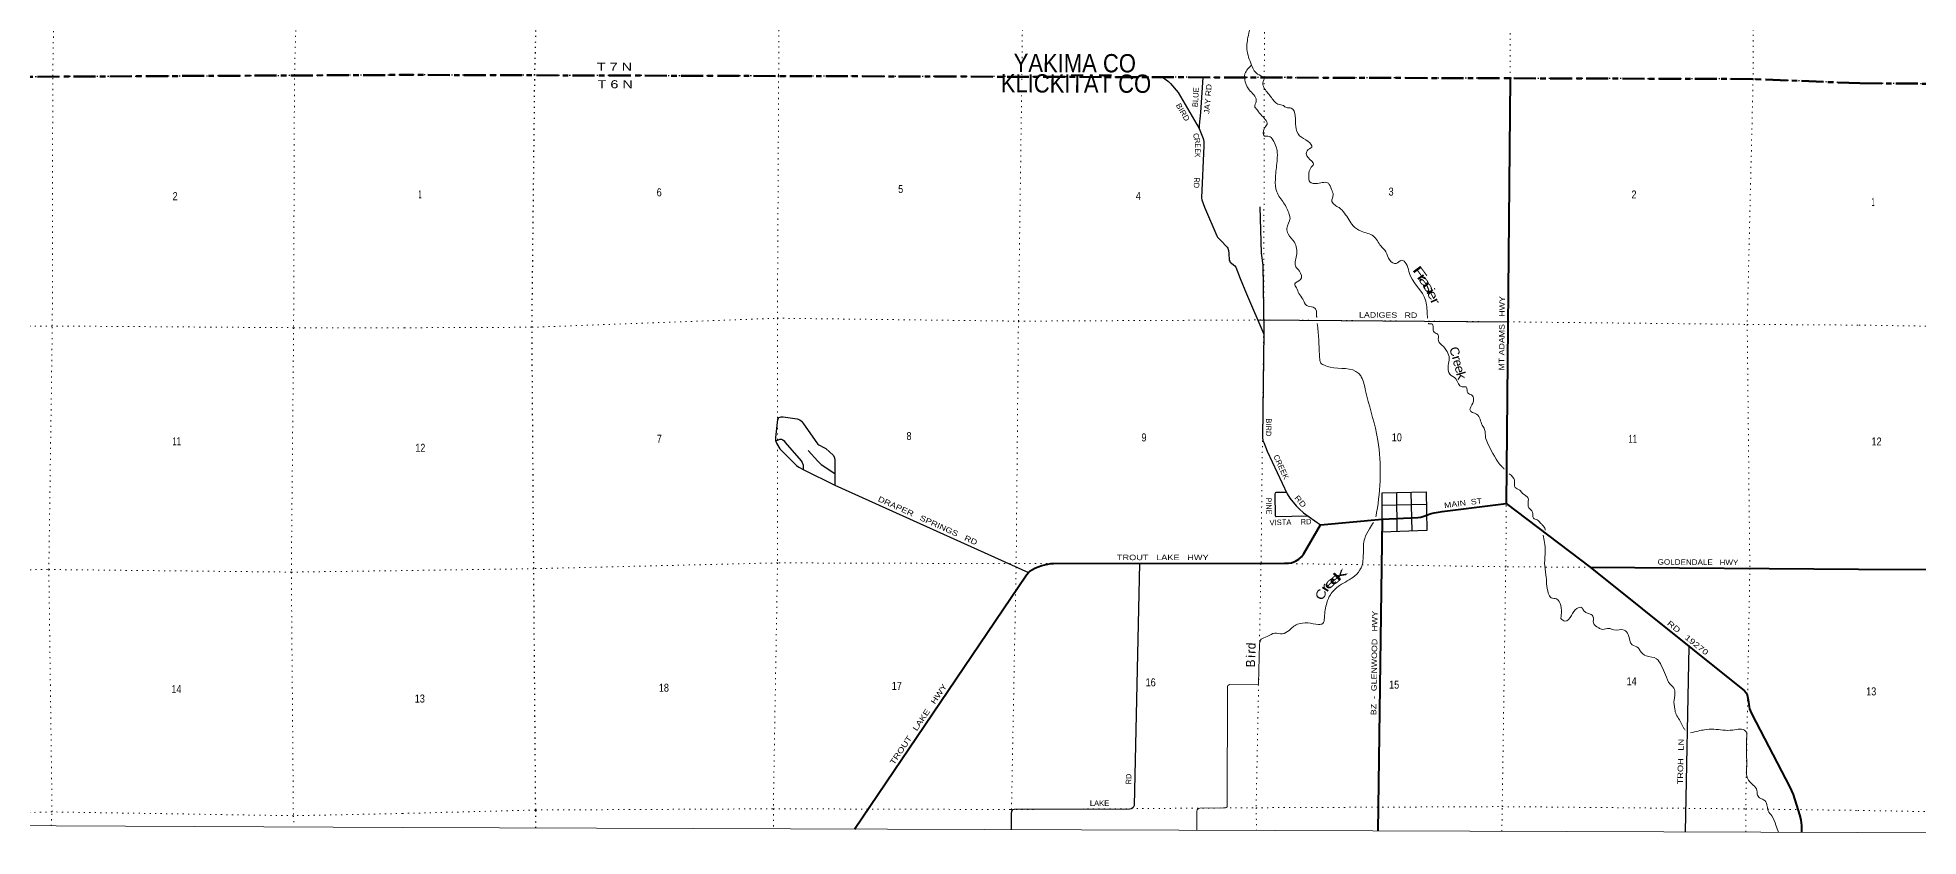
# Model space of a CAD drawing. Header units: feet. Extents: x -254670 to 6, y -549186 to -364975.
# Drawn here: x -103482 to -62341, y -549186 to -531716 of the extents above; entities that cross this region are included whole.
import ezdxf
from ezdxf.enums import TextEntityAlignment as Align

# ---------------------------------------------------------------- set-up
doc = ezdxf.new("R2010")
doc.units = ezdxf.units.FT
doc.header["$LTSCALE"] = 80
doc.linetypes.add('DOTTED', pattern=[1.5, 0.3, -1.2])
doc.linetypes.add('LONG_DASH_SHORT_DASH', pattern=[9.9, 6, -1.2, 1.5, -1.2])
for name, color, linetype, lineweight in [('11', 7, 'LONG_DASH_SHORT_DASH', 60), ('26', 7, 'Continuous', 40), ('29', 7, 'Continuous', 25), ('39', 7, 'Continuous', 13), ('4', 7, 'Continuous', 13), ('6', 7, 'DOTTED', 25), ('7', 7, 'DOTTED', 13)]:
    doc.layers.add(name, color=color, linetype=linetype, lineweight=lineweight)
for name, color, linetype in [('12', 7, 'Continuous'), ('27', 7, 'Continuous'), ('30', 7, 'Continuous'), ('41', 7, 'Continuous')]:
    doc.layers.add(name, color=color, linetype=linetype)

msp = doc.modelspace()

# ---------------------------------------------------------------- linework, layer by layer
at = {"layer": '11'}
msp.add_line((-127247.97, -532686.59), (-95434.91, -532531.66), dxfattribs=at)
for points in [[(-63623.58, -532715.56), (-65956.97, -532621.78), (-95434.92, -532531.66)], [(-63623.58, -532715.56), (-50032.21, -532794.67), (-47025.67, -532729.73), (-44423.9, -532807.77), (-38992.38, -532780.02), (-31811.94, -532865.13)]]:
    msp.add_lwpolyline(points, dxfattribs=at)
at = {"layer": '26'}
for p, q in [((-71268.68, -532605.54), (-71356.73, -541905.89)), ((-74073.41, -542246.19), (-74162.84, -549067.48))]:
    msp.add_line(p, q, dxfattribs=at)
for points in [[(-74073.41, -542246.19), (-73291.04, -542215.5), (-73223.53, -542202.21), (-73184.68, -542189.6), (-72998.39, -542122.27), (-72935.79, -542109.76), (-72759.22, -542083.99), (-71356.73, -541905.89)], [(-71356.73, -541905.89), (-69523.99, -543300.34), (-63652.81, -543341.22)], [(-81266.53, -543216.62), (-81260.31, -543215.03), (-76209.58, -543213.83), (-76119.41, -543210.5), (-76051.09, -543200.07), (-75999.58, -543183.25), (-75963.27, -543166.89), (-75894.47, -543120.06), (-75837.99, -543070.61), (-75793.97, -543013.86), (-75421.64, -542372.19), (-74073.41, -542246.19)], [(-85610.56, -549027.96), (-81850.39, -543467.56), (-81803.33, -543411.21), (-81767.24, -543379.61), (-81719.67, -543351.29), (-81670.64, -543320.4), (-81596.2, -543289.52), (-81512.69, -543264.08), (-81381.96, -543231.38), (-81318.41, -543218.67), (-81266.53, -543216.62)], [(-69523.99, -543300.34), (-66143.19, -546002.38), (-66106.25, -546046.1), (-66085.18, -546088.8), (-66061.33, -546201.26), (-66043.56, -546351.84), (-66032.37, -546398.2), (-66015.67, -546448.24), (-65987.71, -546512.53), (-65152.3, -548109.89), (-65080.4, -548268.6), (-64938.84, -548716.5), (-64916.23, -548825.05), (-64903.52, -548886.81), (-64899.89, -548946.77), (-64899.38, -549095.32)], [(-63652.81, -543341.22), (-57938.01, -543353.77)]]:
    msp.add_lwpolyline(points, dxfattribs=at)
at = {"layer": '29'}
for p, q in [((-76792.89, -537892.19), (-71319.12, -537933.05)), ((-86045.96, -541504.8), (-81810.75, -543417.71)), ((-73754.14, -541665.77), (-73751.76, -542521.31)), ((-73440.6, -541658.24), (-73422.96, -542508.9)), ((-74070.31, -541938.57), (-73105.89, -541916.82)), ((-67359.74, -545030.08), (-67442.75, -549088.04))]:
    msp.add_line(p, q, dxfattribs=at)
for points in [[(-78873.41, -532582.29), (-78748.09, -532676.77), (-78698.47, -532721.91), (-78530.16, -532916.44), (-78073.91, -533700.44)], [(-77993.24, -532584.98), (-78043.2, -533355.86), (-78075.91, -533633.75), (-78073.91, -533700.44), (-77984.38, -533925.79), (-77969.89, -533985.85), (-77970.33, -534080.3), (-78020.64, -535220.44), (-78016.18, -535262.82), (-77957.95, -535421.74), (-77690.19, -536051.03), (-77669.89, -536082.62), (-77609.55, -536148.64), (-77460.71, -536300.34), (-77448.84, -536321.87), (-77435.3, -536371.52), (-77428.3, -536434.96), (-77418.23, -536585.42), (-77405.98, -536608.51), (-77392.44, -536624.31), (-77295.13, -536706.82), (-77272.9, -536737.16), (-77180.11, -536982.53), (-77039.8, -537322.62), (-76657.27, -538205.04)], [(-76747.04, -535418.51), (-76716.22, -536431.29), (-76679.48, -536694.27), (-76656.54, -538150.08), (-76687.21, -540463.54), (-76678.54, -540526.72), (-76658.45, -540570.06), (-76584.58, -540763.19), (-76152.44, -541697.35), (-76089.82, -541788.4), (-75948.67, -541953.8), (-75886.81, -542023.13), (-75791.81, -542107.58), (-75421.64, -542372.19)], [(-87285.73, -540044.14), (-87299.15, -540070.81), (-87342, -540459.02), (-87339.75, -540531.25), (-87323.1, -540587.15), (-87244.25, -540708.15), (-86883.06, -541076.28), (-86828.85, -541111.3), (-86719.39, -541171.98), (-86045.96, -541504.8)], [(-87285.73, -540044.14), (-87267.57, -540025.67), (-87242.76, -540014.39), (-87217.95, -540012.13), (-87170.58, -540012.13), (-86866.07, -540057.27), (-86811.42, -540072.43), (-86773.59, -540102.41), (-86726.11, -540161.41), (-86437.5, -540580.9), (-86412.69, -540607.99), (-86392.31, -540623.53), (-86286.43, -540678.61), (-86241.26, -540705.04), (-86077.73, -540849.49), (-86048.4, -540896.88), (-86042.86, -540967.49), (-86045.96, -541504.8)], [(-87339.4, -540542.58), (-87246.14, -540501.9), (-87210.05, -540499.65), (-87179.27, -540510.24), (-87153.66, -540533.5), (-87127.75, -540568.85), (-86781.06, -540968.92), (-86756.67, -541011.99), (-86738.62, -541066.16), (-86733, -541165.25)], [(-86623.25, -540747.78), (-86418.32, -540982.65), (-86341.68, -541053.04), (-86044.48, -541247.66)], [(-76168.86, -541661.86), (-76387.56, -541666.52), (-76412.37, -541675.54), (-76419.14, -541700.37), (-76407.86, -542176.61), (-76392.33, -542192.44), (-75701.61, -542172.06)], [(-74073.41, -542246.19), (-74067.64, -541673.29), (-73110.59, -541650.32), (-73095.66, -542496.55), (-74077.18, -542533.59)], [(-79380.34, -543214.58), (-79494.68, -548509.83), (-79499.46, -548528.47), (-79517.23, -548554.97), (-79544.37, -548578.2), (-79564.6, -548584.31), (-79598.8, -548587.74), (-82123.63, -548597.85), (-82157.53, -548605), (-82166.48, -548613.65), (-82175.51, -548633.96), (-82182.78, -548688.98), (-82183.36, -549040.39)]]:
    msp.add_lwpolyline(points, dxfattribs=at)
at = {"layer": '39'}
msp.add_lwpolyline([(-76756.82, -544974.79), (-76775.06, -545848.45), (-76783.2, -545863.06), (-76803.65, -545870.6), (-77413.99, -545865.38), (-77435.4, -545875.98), (-77446.16, -545888.9), (-77453.7, -545907.21), (-77456.36, -545945.65), (-77460, -548532.63), (-77465, -548541.85), (-77484.37, -548553.69), (-77509.13, -548563.38), (-77539.26, -548565.53), (-78062.31, -548569.84), (-78082.76, -548574.15), (-78096.99, -548581.7), (-78116.12, -548606.45), (-78125.24, -548635.88), (-78124.18, -549054.45)], dxfattribs=at)
for points in [[(-63609.49, -526317.35), (-63360.24, -526251.17), (-62806.66, -526232.22), (-62710.48, -526297.11), (-62613.46, -526540.95), (-62604.45, -526701.85), (-62727.2, -527006.75), (-62750.2, -527446.94), (-62599.58, -527803.67), (-62158.19, -528013.29), (-61887.88, -527918.33), (-61764.12, -527766.24), (-61707.63, -527744.45), (-61560.98, -527785.5), (-61251.47, -527849.6), (-60754.06, -527802.19), (-60563.3, -527867.62), (-60274.96, -528092.44), (-60128.01, -528394.87), (-60160.33, -528722.41), (-60412.47, -529117.05), (-60587.49, -529413.62), (-60658.43, -529799.24), (-60693.54, -530243.38), (-60598.17, -530740.54), (-60331.13, -531144.19), (-60159.74, -531402.53), (-60142.15, -531483.05), (-60182.02, -531732.13), (-60227.86, -532280.76), (-60193.57, -532576.51), (-60086.2, -533083.8), (-59835.94, -533591.9), (-59570.67, -533651.72), (-59330.45, -533540.51), (-58997.49, -533403.69), (-58780.22, -533416.99), (-58622.14, -533556.63), (-58614.41, -533914.56), (-58495.33, -534170.58), (-58191.96, -534558.35), (-57826.65, -534707.22), (-57586.67, -534632.19), (-57392.75, -534522.72), (-57233.54, -534489.45), (-56790.22, -534403.53), (-56580.39, -534324.31), (-56277.94, -534237.58), (-55651.15, -534100.43), (-55289.59, -533899.43), (-54886.12, -533752.96), (-54396.55, -533673.33), (-53666.72, -533476.45), (-53505.95, -533511.55), (-52976.18, -533747.82), (-52794.28, -533937.85), (-52605.09, -534244.55), (-52447.29, -534426.4), (-52247.64, -534672.84), (-51364.01, -535578.64), (-51111.81, -535789.19), (-50806.08, -535817.08), (-50463.49, -535746.66), (-49968.87, -535510.23), (-49773.28, -535453.05), (-49584.29, -535482.28), (-49109.24, -535468.92), (-48725.53, -535266.03), (-48195.98, -534919.23), (-48125.4, -534897.52), (-47958.34, -534894.45), (-47760.56, -534811.14), (-47372.67, -534584.16), (-47098.19, -534465.09), (-46910.7, -534415.9), (-46537.46, -533967.67), (-46340.31, -533671.23), (-46245.51, -533639.61), (-46060.64, -533682.89), (-45989.04, -533813.99), (-45876.41, -534132.31), (-45676.62, -534356.62), (-45505.07, -534590.84), (-45502.75, -534852.22), (-45536.21, -535352.67), (-45530.8, -535756.83), (-45509.19, -536144.99), (-45281.7, -536441.85), (-45010.92, -536582.13), (-44890.34, -536608.96), (-44790.31, -536700.01)], [(-63607.49, -526175.55), (-63184.19, -526105.4), (-62747.53, -526113.94), (-62372.19, -526268.89), (-62270.37, -526394.13), (-62370.45, -526618.74), (-62581.38, -526866.85), (-62670.16, -527210.15), (-62641.46, -527437.51), (-62524.27, -527675.43), (-62440.75, -527828.71), (-62070.81, -527885.12), (-61963.64, -527807.32), (-61829.63, -527627.13), (-61718.96, -527629.78), (-61467.92, -527711.64), (-61125.79, -527711.59), (-60825.84, -527699.23), (-60598.59, -527724.66), (-60173.97, -528036.73), (-60017.14, -528367.36), (-60070.84, -528885.78), (-60201.83, -529220.8), (-60466.26, -529649.55), (-60589.67, -530054.98), (-60601.97, -530398.72), (-60413.81, -530862.23), (-60096.22, -531229.98), (-60028.85, -531391.21), (-60068.75, -531646.33), (-60128.14, -532110.43), (-60059.51, -532695.91), (-59974.38, -533219.15), (-59871.21, -533446.93), (-59652.67, -533572.84), (-59349.68, -533403.68), (-58879.76, -533251.56), (-58605.05, -533405.93), (-58523.04, -533790.43), (-58496.13, -533983.6), (-58428.59, -534120.7), (-58137.28, -534506.39), (-57850.14, -534606.56), (-57601.99, -534513.48), (-57404.4, -534458.32), (-57160.6, -534415.48), (-56844.33, -534369.04), (-56612.05, -534241.69), (-56331.73, -534152.82), (-55960.88, -534070.5), (-55610.28, -534006.16), (-55260.81, -533807.11), (-54947.95, -533668.16), (-54546.87, -533577.97), (-53984.43, -533434.42), (-53615.79, -533382.25), (-53298.41, -533474.54), (-52841.17, -533722.45), (-52699.56, -533918.29), (-52629.95, -534045.36), (-52499.92, -534164.72), (-52328.47, -534415.02), (-51826.77, -534942.66), (-51373.01, -535415.73), (-51078.93, -535684.83), (-50752.99, -535698.76), (-50283.13, -535556.69), (-49797, -535386.56), (-49555.61, -535404.03), (-49297.97, -535399.47), (-49074.43, -535376.63), (-48745.12, -535183.49), (-48340.59, -534874.17), (-48136.92, -534813), (-47957.42, -534753.72), (-47699.09, -534642.6), (-47567.81, -534572.98), (-47323.67, -534477.88), (-46961.73, -534218.57), (-46641.5, -533874.59), (-46461.05, -533670.54), (-46383.21, -533461.89), (-46102.6, -533328.79), (-45960.07, -533383.89), (-45949.19, -533566.91), (-45743.69, -534149.15), (-45573.92, -534347.16), (-45380.02, -534549.33), (-45371.53, -534790.65), (-45425.33, -535015.53), (-45427.26, -535311.07)], [(-77547.69, -527063.27), (-77423.44, -527206.1), (-77377.68, -527413.06), (-77352.28, -527738.49), (-77437.17, -527973.34), (-77644.91, -528340.52), (-77745.91, -528589.4), (-77836.7, -528765.99), (-77869.46, -529045.12), (-77795.34, -529145.68), (-77803.92, -529394.72), (-77774.35, -529651.86), (-77632.9, -530200.45), (-77547.57, -530682.65), (-77521.97, -530919.7), (-77371.89, -531199.16), (-77207.42, -531323.98), (-76986.7, -531452.92), (-76997.22, -531669.83), (-77028.01, -531967.03), (-76928.33, -532320.71)], [(-76928.33, -532320.71), (-77071.38, -532507.25), (-77065.74, -532686.02), (-76955.68, -532885.06), (-76827.6, -533118.28), (-76857.97, -533222.67), (-76823.93, -533274.95), (-76727.76, -533397.65), (-76587.59, -533608.8), (-76654.11, -533711.11), (-76642.4, -533869.81), (-76543.97, -533876.01), (-76459.75, -533952.48), (-76365.93, -534229.83), (-76374.49, -534468.83), (-76407.4, -534816.25), (-76375.84, -535087.46), (-76225.69, -535330.76), (-76101.69, -535586.07), (-76085.79, -535664.43), (-76154.59, -535889.26), (-76126.72, -536007.81), (-75990.5, -536192.84), (-75944.93, -536484.16), (-75959.53, -536731.18), (-75881.38, -536821.71), (-75859.69, -537008.54), (-75982.45, -537102.72), (-75944.46, -537189.16), (-75894.5, -537311.77), (-75806.38, -537438.46), (-75722.3, -537575.19), (-75577.73, -537613.62), (-75521.59, -537665.94), (-75503.82, -537812.59), (-75501.3, -537839.85)], [(-76928.41, -532320.82), (-76762.03, -532531.91), (-76647.68, -532606.43), (-76673.95, -532678.69), (-76656.16, -532809.28), (-76511.93, -533004.36), (-76351.56, -533169.35), (-76227.07, -533203.72), (-76164.89, -533248.02), (-76060.43, -533256.24), (-75974.42, -533429.13), (-75962.86, -533658.12), (-75876.92, -533863.15), (-75688.34, -533988.02), (-75612.26, -534108.67), (-75712.89, -534188.83), (-75693.13, -534341.51), (-75574.91, -534488.34), (-75621.25, -534548.52), (-75677.92, -534737.22), (-75652.1, -534873.84), (-75485.41, -534904.27), (-75246.33, -534902.69), (-75182.33, -535035.37), (-75140.39, -535153.95), (-75168.85, -535302.53), (-75106.73, -535376.96), (-75012.43, -535435.37), (-74894.15, -535554.09), (-74703.89, -535829.6), (-74531.37, -535952.43), (-74258.37, -536057.37), (-74100.12, -536272.56), (-73991.9, -536399.3), (-73905.92, -536586.24), (-73761.42, -536654.79), (-73650.77, -536586.7), (-73542.44, -536661.21), (-73488.56, -536830.03), (-73114.29, -537483.47), (-73080.85, -537812.93), (-73076.21, -537850.63)], [(-75489.39, -537968.4), (-75458.7, -538308.78), (-75433.56, -538756.73), (-75411.63, -538835.1), (-75335.39, -538883.44), (-75204.89, -538925.86), (-74584.38, -539061.54), (-74528.29, -539135.96), (-74432.51, -539439.42), (-74193.46, -540373.82), (-74165.67, -540528.53), (-74191.21, -542101.16), (-74207.81, -542195.17)], [(-73057.44, -537963.96), (-73057.08, -537965.62), (-72984.77, -537975.8), (-72956.84, -538062.21), (-72934.94, -538156.65), (-72850.68, -538213.04), (-72840.92, -538341.61), (-72764.79, -538442.17), (-72604.7, -538733.7), (-72627.14, -538886.3), (-72587.37, -539077.19), (-72461.02, -539177.84), (-72322.77, -539352.83), (-72234.38, -539357.01), (-72214.43, -539419.31), (-72200.51, -539487.62), (-72116.23, -539531.96), (-72072.24, -539628.45), (-72128.85, -539791.04), (-72149.11, -539867.33), (-72004.64, -539951.94), (-71882.61, -540193.19), (-71830.57, -540283.66), (-71806.86, -540468.49), (-71748.92, -540615.22), (-71448.62, -541103.83), (-71400.13, -541153.94)], [(-71289.76, -541255.54), (-71176.03, -541397.57), (-71162.31, -541556.27), (-71061.99, -541616.7), (-71001.87, -541685.1), (-70875.53, -541791.78), (-70873.65, -541852.04), (-70861.91, -541998.68), (-70781.76, -542093.23), (-70759.95, -542225.83), (-70677.66, -542266.15), (-70613.5, -542326.52), (-70561.38, -542378.84), (-70507.33, -542469.32), (-70507.68, -542488.64)], [(-74256.79, -542317.65), (-74348.71, -542460.4), (-74453.63, -542669.1), (-74482.48, -542998.45), (-74529.37, -543309.69), (-74670.4, -543490.2), (-75002.36, -543700.5), (-75203.71, -543900.99), (-75280.44, -544075.6), (-75333.39, -544404.9), (-75369.84, -544533.38), (-75462.29, -544549.28), (-75697.29, -544518.73), (-75922.37, -544548.46), (-76024.97, -544608.53), (-76105.49, -544680.69), (-76256.33, -544754.74), (-76419.04, -544740.38), (-76585.96, -544814.4), (-76714.67, -544876.43), (-76756.82, -544974.79)], [(-70550.82, -542597.36), (-70520.02, -542756.52), (-70504.37, -542951.37), (-70516.99, -543208.44), (-70487.41, -543465.59), (-70436.05, -543865.38), (-70373.99, -543965.91), (-70255.51, -543994.25), (-70165.41, -544135.01), (-70151.81, -544347.93), (-70164.02, -544418.21)], [(-70164.02, -544418.21), (-70071.74, -544480.64), (-69930.82, -544354.36), (-69813.96, -544199.91), (-69703.42, -544184.04), (-69657.37, -544254.42), (-69599.19, -544294.7), (-69518.9, -544324.97), (-69454.74, -544387.35), (-69451.01, -544517.91), (-69334.72, -544626.58), (-69252.42, -544658.86), (-69109.72, -544637.03), (-69003.31, -544671.36), (-68776.29, -544673.78), (-68688.11, -544774.37), (-68604.22, -544997.46), (-68471.75, -545059.97), (-68425.69, -545128.34), (-68295.34, -545239.04), (-68066.44, -545299.71), (-67964.31, -545450.53), (-67874.33, -545649.54), (-67768.31, -545860.63), (-67734.22, -545890.82), (-67670.17, -546001.4), (-67686.69, -546204.23), (-67671.05, -546403.1), (-67639.16, -546517.65), (-67567.1, -546640.3), (-67477.06, -546809.18), (-67440.91, -546864.99)], [(-67322.54, -546922.88), (-67155.76, -546882.06), (-67017.07, -546854.19), (-66818.15, -546844.51), (-66400.29, -546861.33), (-66123.08, -546881.91), (-66101.07, -546920.11), (-66097.18, -546980.37), (-66098.81, -547723.53), (-66081.14, -547914.37), (-65954.89, -548063.23), (-65872.78, -548181.88), (-65870.89, -548238.12), (-65832.92, -548328.57), (-65772.73, -548366.84), (-65696.48, -548409.16), (-65648.51, -548525.74), (-65626.63, -548626.21), (-65544.5, -548736.82), (-65458.56, -548941.85), (-65404.18, -549093.1)]]:
    msp.add_spline(points, degree=3, dxfattribs=at)
at = {"layer": '4'}
msp.add_lwpolyline([(-252658.03, -364975.08), (-221076.82, -365300.9), (-189495.2, -365583.27), (-157913.21, -365822.21), (-126330.93, -366017.71), (-94748.41, -366181.36), (-63165.71, -366278.36), (-31582.88, -366343.53), (0, -366365.25), (0, -549186.32), (-31834.36, -549164.42), (-63668.65, -549098.74), (-95502.83, -548989.26), (-127336.83, -548836.01), (-159170.57, -548638.96), (-191004.03, -548398.11), (-222837.12, -548113.49), (-254669.8, -547785.08)], close=True, dxfattribs=at)
msp.add_lwpolyline([(-252658.03, -364975.08), (-221076.82, -365300.9), (-189495.2, -365583.27), (-157913.21, -365822.21), (-126330.93, -366017.71), (-94748.41, -366181.36), (-63165.71, -366278.36), (-31582.88, -366343.53), (0, -366365.25), (0, -549186.32), (-31834.36, -549164.42), (-63668.65, -549098.74), (-95502.83, -548989.26), (-127336.83, -548836.01), (-159170.57, -548638.96), (-191004.03, -548398.11), (-222837.12, -548113.49), (-254669.8, -547785.08)], close=True, dxfattribs=at)
at = {"layer": '6'}
for points in [[(-92581.28, -549001.54), (-92586.65, -548609.88), (-92629.36, -543331.38), (-92668.05, -538050.88), (-92606.02, -532541.22), (-92471.44, -527148.92), (-92439.76, -521846.46), (-92470.45, -516582.04), (-92448.84, -511287.59), (-92499.48, -505962.88), (-92488.66, -503317.07)], [(-95434.91, -532531.66), (-97846.25, -532547.62), (-103148.68, -532571.55), (-108451.61, -532598.44), (-113736.89, -532622.66), (-119017.08, -532647.98), (-123710.77, -532667.31), (-127247.97, -532686.59)], [(-63623.58, -532715.56), (-65963.34, -532623.63), (-71268.68, -532605.54), (-76654.59, -532590.72), (-81950.71, -532570.27), (-87268.41, -532557.38), (-92603.87, -532540.14), (-95434.92, -532531.66)], [(-31811.94, -532865.13), (-33559.41, -532843.47), (-39006.83, -532786.37), (-44423.9, -532807.77), (-47025.67, -532729.73), (-50078.07, -532795.1), (-55358.62, -532761.04), (-60710.4, -532732.69), (-63623.58, -532715.56)]]:
    msp.add_lwpolyline(points, dxfattribs=at)
at = {"layer": '7'}
for points in [[(-103183.76, -548956.29), (-103166.47, -548651.58), (-103237.21, -543349.63), (-103161.07, -538023.75), (-103151.23, -532557.1), (-103067.05, -527239.27), (-103041.22, -521929.41), (-103089.86, -516673.72), (-103036.12, -511372.37), (-102989.83, -506065.49), (-102964.98, -503272.75)], [(-97705.62, -503295.59), (-97701.06, -506078.71), (-97652.49, -511430.88), (-97710.46, -516678.4), (-97724.22, -521984.26), (-97719.83, -527239.89), (-97864.4, -532609.9), (-97882.28, -538060.46), (-97932.28, -543406.47), (-97887.71, -548734.51), (-97874.43, -548979.35)], [(-87123.24, -503337.94), (-87099.51, -506181.47), (-87225.4, -511383.34), (-87246.98, -516663.74), (-87260.56, -521956.19), (-87249.98, -527230.62), (-87272.71, -532555.22), (-87299.32, -537853.65), (-87296.94, -543204.39), (-87389.06, -548583.07), (-87383.06, -549021.34)], [(-81947.64, -532162.11), (-81895.83, -527272.38), (-81882.2, -521953.81), (-81844.62, -516707.59), (-81835.01, -511393.03), (-81821.66, -506201), (-81814.5, -503357.35)], [(-76575.14, -503375.31), (-76547.18, -505927.28), (-76495.06, -511495.03), (-76488.35, -516699.14), (-76542.1, -521989.52), (-76601.88, -527279.89), (-76651.36, -532591.79), (-76659.42, -537892.31), (-76721.1, -543221.39), (-76827.2, -548559.88), (-76819.79, -549058.81)], [(-71451.51, -549076.01), (-71444.77, -548535.41), (-71367.01, -543289.26), (-71319.12, -537933.05), (-71268.68, -532605.54), (-71283.84, -527295.47), (-71254.29, -522049.24), (-71268.66, -516670.36), (-71257.07, -511369.87), (-71209.83, -508674.81)], [(-65972.77, -525381.11), (-65953.79, -527335.18), (-65956.97, -532621.78), (-66085.57, -537988.2), (-66028.37, -543323.08), (-66118.77, -548585.15), (-66116.07, -549091.87)], [(-81953.11, -532641.18), (-81951.52, -532528.61), (-81951.38, -532515.76)], [(-82183.36, -549040.39), (-82179.43, -548599.93), (-82076.64, -543216.52), (-82027.59, -537917.36), (-81957.9, -532980.64)], [(-95457.73, -538061.75), (-97882.28, -538060.46), (-103161.07, -538023.75), (-108500.25, -538031.18), (-113819.36, -538127.06), (-119158.52, -538106.36), (-123769.39, -538040.33), (-127277.35, -538025.78)], [(-95457.73, -538061.75), (-92668.05, -538050.88), (-87299.32, -537853.65), (-82027.59, -537917.36), (-76659.42, -537891.24), (-71319.12, -537933.05), (-66085.57, -537988.2), (-63638.14, -538004.23)], [(-63638.14, -538004.23), (-60674.1, -538048.58), (-55528.49, -538120.29), (-50195.76, -538201.11), (-44844.92, -538282.03), (-41778.51, -538293.67)], [(-127306.36, -543298.75), (-123789.16, -543310), (-119158.15, -543345.91), (-113893.46, -543408.73), (-108568.36, -543401.29), (-103237.21, -543349.63), (-97932.28, -543406.47), (-95479.66, -543372.95)], [(-63652.81, -543341.22), (-66030.52, -543324.16), (-71367.01, -543289.26), (-76721.08, -543211.35), (-82080.95, -543220.82), (-87296.94, -543204.39), (-92629.36, -543331.38), (-95479.66, -543372.95)], [(-38348.06, -543738.44), (-39684.88, -543844.72), (-42141.06, -543388.26), (-44934.57, -543376.34), (-50263.65, -543353.84), (-55567.08, -543409.91), (-60736.9, -543346.11), (-63652.81, -543341.22)], [(-95501.58, -548685.17), (-97887.71, -548734.51), (-103166.47, -548651.58), (-108475.55, -548779.63), (-113771.2, -548739.42), (-119123.69, -548742.27), (-123809, -548688.21), (-127336.17, -548715.59)], [(-95501.58, -548685.17), (-92586.65, -548609.88), (-87389.06, -548583.07), (-82198.8, -548598.86), (-76827.2, -548559.88), (-71444.77, -548535.41), (-66118.77, -548585.15), (-63667.33, -548618.25)], [(-63667.33, -548618.25), (-60781.74, -548667.87), (-55545.11, -548671.74), (-50232.16, -549005.78), (-49288.73, -549133.83)]]:
    msp.add_lwpolyline(points, dxfattribs=at)

# ---------------------------------------------------------------- texts
at = {"layer": '12', "width": 0.9}
for s, p in [('YAKIMA CO', (-82132.19, -532469.47)), ('KLICKITAT CO', (-82414.65, -532914.48))]:
    msp.add_text(s, height=400, rotation=359.825, dxfattribs=at).set_placement(p)
at = {"layer": '27'}
for s, rotation, width, p in [('MT ADAMS   HWY', 89.458, 1.2, (-71401.32, -538998.05)), ('MAIN  ST', 7.237, 1.2, (-72708.18, -542006.95)), ('TROUT   LAKE   HWY', 0.014, 1.25, (-79873.17, -543144.7)), ('GOLDENDALE   HWY', 359.601, 1.1, (-68045.08, -543242.22)), ('BZ  -  GLENWOOD   HWY', 89.249, 1.2, (-74199.64, -546534.63)), ('RD   19270', 321.367, 1.35, (-67849.66, -544548.91)), ('TROUT   LAKE   HWY', 55.932, 1.3, (-84751.47, -547632.61))]:
    msp.add_text(s, height=120, rotation=rotation, dxfattribs=dict(at, width=width)).set_placement(p)
at = {"layer": '30'}
for s, rotation, width, p in [('JAY RD', 85.287, 1.15, (-77853.03, -533389.89)), ('BIRD', 300.197, 1.1, (-78588.28, -533194.33)), ('RD', 267.473, 0.85, (-78183.38, -534771)), ('LADIGES   RD', 359.572, 1.2, (-74576.58, -537838.73)), ('BIRD', 269.24, 0.9, (-76610.59, -540042.13)), ('DRAPER   SPRINGS   RD', 335.693, 1.25, (-85112.73, -541849.5)), ('PINE', 271.357, 0.95, (-76612.39, -541777.83)), ('RD', 310.477, 1.25, (-75998.11, -541788.04)), ('RD', 1.69, 0.85, (-75851.86, -542366.31)), ('TROH   LN', 88.828, 1.25, (-67493.73, -548047.47)), ('RD', 88.763, 0.8, (-79560.76, -548049.57))]:
    msp.add_text(s, height=120, rotation=rotation, dxfattribs=dict(at, width=width)).set_placement(p)
for s, rotation, p in [('BLUE', 86.292, (-78105.49, -533239.69)), ('CREEK', 294.825, (-76454.04, -540872.87)), ('VISTA', 1.69, (-76533.33, -542384.54)), ('LAKE', 0.229, (-80464.57, -548521.21))]:
    msp.add_text(s, height=120, rotation=rotation, dxfattribs=at).set_placement(p)
for s, rotation, width, p in [('C', 291.668, 1.05, (-78195.1, -533888.67)), ('R', 281.564, 0.85, (-78171.92, -533981.95)), ('K', 267.473, 0.7, (-78168.58, -534285.64)), ('E', 267.473, 0.75, (-78163.91, -534188.91)), ('E', 269.733, 0.7, (-78164.72, -534080.87))]:
    msp.add_text(s, height=120, rotation=rotation, dxfattribs=dict(at, width=width)).set_placement(p, align=Align.CENTER)
at = {"layer": '41'}
for s, rotation, width, p in [('F', 306.206, 2, (-73327.4, -536922.55)), ('r', 304.109, 1.8, (-73276.43, -537017.94)), ('a', 306.042, 1.8, (-73211.51, -537110.77)), ('s', 302.711, 1.85, (-73143.15, -537218.49)), ('i', 300.931, 1.35, (-73092.15, -537312.04)), ('e', 295.395, 1.35, (-73054.07, -537387.43)), ('r', 294.373, 1.45, (-72997.95, -537520.04)), ('C', 286.736, 1.05, (-72578.04, -538609.05)), ('r', 286.736, 1.25, (-72533.62, -538752.24)), ('e', 285.965, 1.1, (-72469.05, -538997.05)), ('k', 285.965, 1.25, (-72432.74, -539135.09)), ('e', 41.677, 1.9, (-75040.78, -543625.58)), ('k', 42.416, 2.15, (-74928.8, -543532.04)), ('C', 66.329, 1.2, (-75319.92, -543933.64)), ('r', 57.839, 1.75, (-75236.09, -543797.66)), ('e', 46.192, 2, (-75142.16, -543706.73)), ('d', 88.804, 0.95, (-76839.77, -545022.78)), ('B', 88.804, 0.95, (-76849.88, -545404.33))]:
    msp.add_text(s, height=200, rotation=rotation, dxfattribs=dict(at, width=width)).set_placement(p, align=Align.CENTER)
for s, rotation, p in [('e', 283.736, (-72508.77, -538854.56)), ('r', 88.804, (-76840.45, -545147.8)), ('i', 88.804, (-76842.6, -545250.78))]:
    msp.add_text(s, height=200, rotation=rotation, dxfattribs=at).set_placement(p, align=Align.CENTER)
at = {"layer": '6', "width": 1.35}
for s, p in [('T 7 N', (-90864.12, -532440.95)), ('T 6 N', (-90848.06, -532823.39))]:
    msp.add_text(s, height=175, rotation=359.825, dxfattribs=at).set_placement(p, align=Align.CENTER)
at = {"layer": '7'}
for s, width, p in [('2', 0.85, (-100529.8, -535271.58)), ('1', 0.4, (-95151.44, -535230.52)), ('6', 0.85, (-89940.82, -535187.95)), ('5', 0.85, (-84658.26, -535115.02)), ('4', 0.85, (-79459.47, -535265.62)), ('3', 0.85, (-73931.13, -535171.72)), ('2', 0.85, (-68617.07, -535234.6)), ('1', 0.4, (-63363.64, -535395.28)), ('11', 0.65, (-100531.86, -540631.86)), ('7', 0.85, (-89937.85, -540576.02)), ('8', 0.85, (-84476.89, -540517.71)), ('9', 0.85, (-79335.59, -540547.83)), ('10', 0.85, (-73860.96, -540546.04)), ('11', 0.65, (-68680.95, -540578.55)), ('12', 0.85, (-63367.25, -540637.13)), ('12', 0.85, (-95222.41, -540775.31)), ('14', 0.85, (-100557.76, -546053.6)), ('18', 0.85, (-89893.69, -546022.1)), ('17', 0.85, (-84798.14, -545982.24)), ('16', 0.85, (-79245.36, -545904.93)), ('15', 0.85, (-73919.63, -545954.91)), ('14', 0.85, (-68724.53, -545881.63)), ('13', 0.85, (-63483.92, -546102.96)), ('13', 0.85, (-95232.45, -546259.58))]:
    msp.add_text(s, height=175, dxfattribs=dict(at, width=width)).set_placement(p)

doc.saveas('drawing.dxf')
